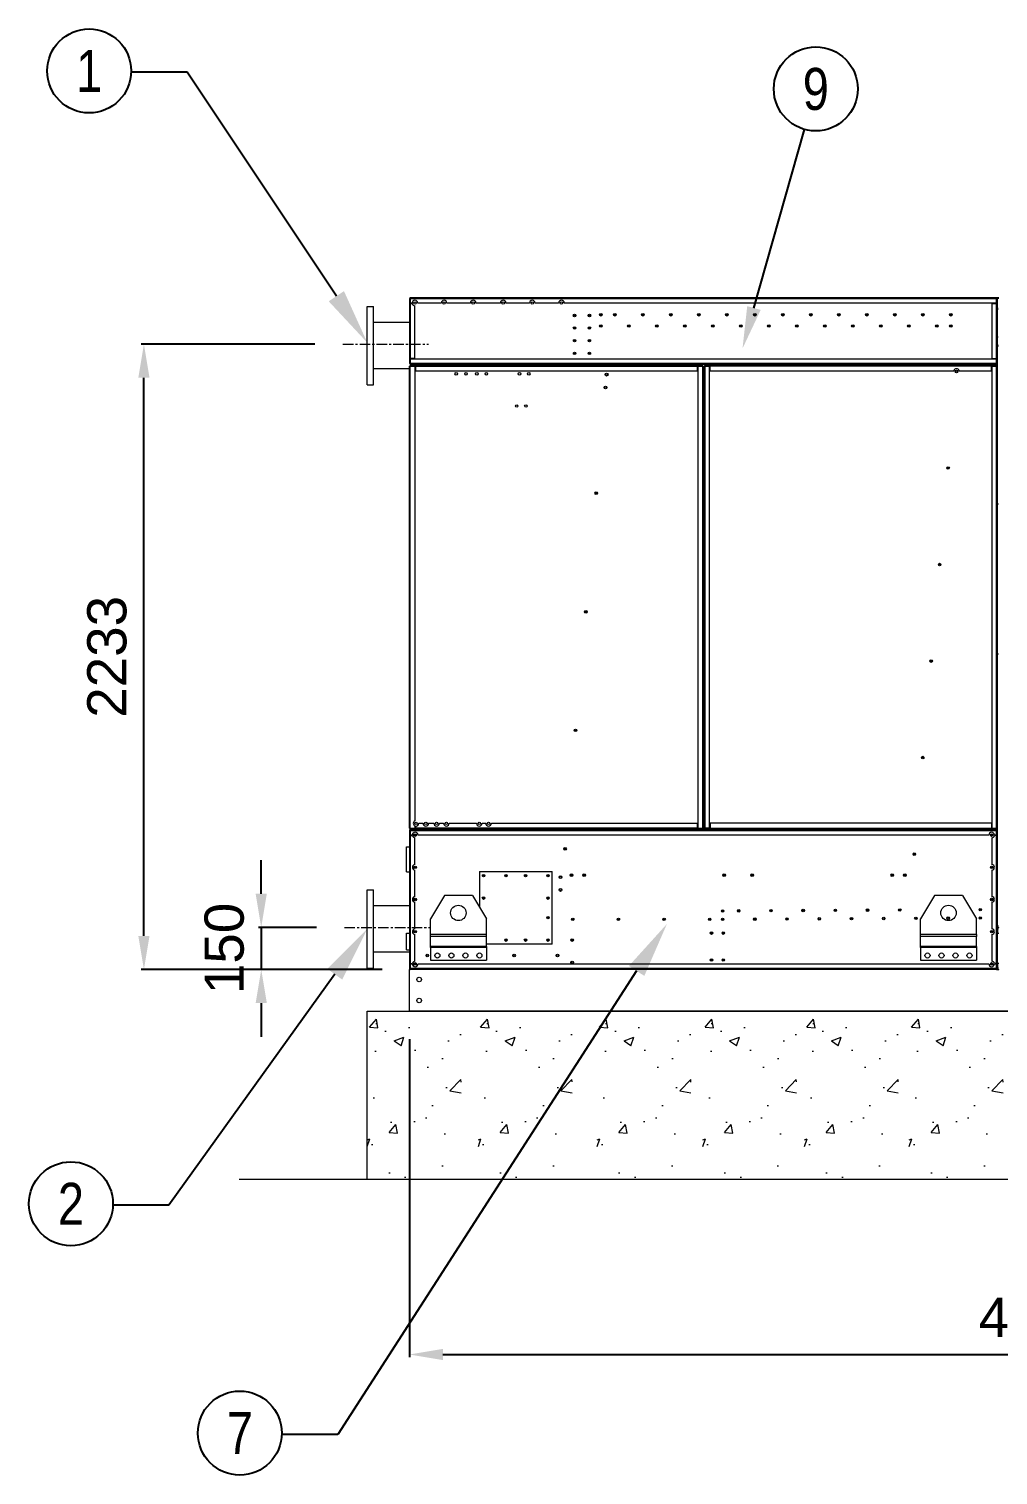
# Model space of a CAD drawing. Header units: millimetres. Extents: x 68455 to 97862, y 44247 to 65042.
# Drawn here: x 77690 to 81150, y 50024 to 55188 of the extents above; entities that cross this region are included whole.
import ezdxf
from ezdxf import colors
from ezdxf.entities.mleader import LeaderData, LeaderLine
from ezdxf.enums import TextEntityAlignment as Align
from ezdxf.math import Vec2, Vec3

# ---------------------------------------------------------------- set-up
doc = ezdxf.new("R2010")
doc.units = ezdxf.units.MM
doc.linetypes.add('CENTER', pattern=[2, 1.25, -0.25, 0.25, -0.25])
for name, color, linetype in [('center', 1, 'CENTER'), ('냉각탑_dim', 1, 'Continuous'), ('냉각탑_text', 3, 'Continuous'), ('냉각탑_기초', 23, 'Continuous')]:
    doc.layers.add(name, color=color, linetype=linetype)
doc.styles.get("Standard").update_dxf_attribs({"font": 'arial.ttf'})
doc.dimstyles.new('1.40', dxfattribs={"dimscale": 20, "dimtxt": 1.5, "dimasz": 1, "dimexe": 0.5, "dimexo": 0.5, "dimgap": 0.5, "dimtad": 1, "dimdec": 0, "dimzin": 0, "dimdsep": 46, "dimtxsty": 'Standard', "dimcen": 0, "dimclrd": 2, "dimclre": 2, "dimclrt": 3, "dimadec": 0, "dimazin": 0, "dimtfac": 1, "dimtdec": 0, "dimtmove": 0, "dimatfit": 0, "dimfxl": 1, "dimtolj": 1, "dimtzin": 0, "dimlwd": -1, "dimlwe": -1, "dimarcsym": 0})

# ---------------------------------------------------------------- blocks, each defined once
blk = doc.blocks.new('*D24')
at = {"color": 2, "transparency": 16777216}
for p, q in [((78519.5, 52099.7), (78519.5, 52219.7)), ((78716.7, 51979.7), (78509.5, 51979.7)), ((78519.5, 51979.7), (78519.5, 51829.4)), ((78951.8, 51829.4), (78509.5, 51829.4)), ((78519.5, 51709.4), (78519.5, 51589.4))]:
    blk.add_line(p, q, dxfattribs=at)
for points in [[(78499.5, 52099.7), (78539.5, 52099.7), (78519.5, 51979.7)], [(78499.5, 51709.4), (78539.5, 51709.4), (78519.5, 51829.4)]]:
    blk.add_solid(points, dxfattribs=at)
at = {"layer": 'Defpoints', "color": 0, "transparency": 16777216}
for p in [(78816.7, 51979.7), (78519.5, 51829.4), (79051.8, 51829.4)]:
    blk.add_point(p, dxfattribs=at)
at = {"color": 3, "lineweight": 5, "transparency": 16777216, "insert": (78388, 51904.6), "char_height": 140, "attachment_point": 5, "rotation": 90}
blk.add_mtext('\\A1;150', dxfattribs=at)
blk = doc.blocks.new('*D25')
at = {"color": 2, "transparency": 16777216}
for p, q in [((78711.1, 54062.4), (78090.7, 54062.4)), ((78100.7, 51949.4), (78100.7, 53942.4)), ((78948.3, 51829.4), (78090.7, 51829.4))]:
    blk.add_line(p, q, dxfattribs=at)
for points in [[(78080.7, 53942.4), (78120.7, 53942.4), (78100.7, 54062.4)], [(78080.7, 51949.4), (78120.7, 51949.4), (78100.7, 51829.4)]]:
    blk.add_solid(points, dxfattribs=at)
at = {"layer": 'Defpoints', "color": 0, "transparency": 16777216}
for p in [(78100.7, 54062.4), (78811.1, 54062.4), (79048.3, 51829.4)]:
    blk.add_point(p, dxfattribs=at)
at = {"color": 3, "lineweight": 5, "transparency": 16777216, "insert": (77969.2, 52945.9), "char_height": 140, "attachment_point": 5, "rotation": 90}
blk.add_mtext('\\A1;2233', dxfattribs=at)
blk = doc.blocks.new('*D26')
at = {"color": 2, "transparency": 16777216}
for p, q in [((79048.3, 51581.1), (79048.3, 50444.6)), ((83548.3, 51581.1), (83548.3, 50444.6)), ((79168.3, 50454.6), (83428.3, 50454.6))]:
    blk.add_line(p, q, dxfattribs=at)
for points in [[(79168.3, 50474.6), (79168.3, 50434.6), (79048.3, 50454.6)], [(83428.3, 50474.6), (83428.3, 50434.6), (83548.3, 50454.6)]]:
    blk.add_solid(points, dxfattribs=at)
at = {"layer": 'Defpoints', "color": 0, "transparency": 16777216}
for p in [(79048.3, 51681.1), (83548.3, 51681.1), (83548.3, 50454.6)]:
    blk.add_point(p, dxfattribs=at)
at = {"color": 3, "lineweight": 5, "transparency": 16777216, "insert": (81298.3, 50586.1), "char_height": 140, "attachment_point": 5}
blk.add_mtext('\\A1;4500', dxfattribs=at)
blk = doc.blocks.new('SJMO 125_ S')
at = {"color": 7, "lineweight": 20, "ltscale": 0.001111}
for p, q in [((79050.3, 54225.9), (79048.3, 54225.9)), ((81148.3, 54225.9), (81146.3, 54225.9)), ((79051.8, 54209.4), (79051.8, 54207.4)), ((81148.3, 54190.5), (81150.3, 54190.5)), ((81148.3, 54187.4), (81150.3, 54187.4)), ((79048.3, 53992.9), (79050.3, 53992.9)), ((79051.8, 54011.4), (79051.8, 54009.4)), ((79604.8, 53989.4), (79604.8, 53987.4)), ((79609.3, 53987.4), (79609.3, 53989.4)), ((79611.3, 53987.4), (79611.3, 53989.4)), ((79613.3, 53989.4), (79613.3, 53987.4)), ((79616.8, 53989.4), (79616.8, 53987.4)), ((79712.8, 53989.4), (79712.8, 53987.4)), ((79716.3, 53989.4), (79716.3, 53987.4)), ((81146.3, 53992.9), (81148.3, 53992.9)), ((79050.3, 52325.9), (79048.3, 52325.9)), ((81148.3, 52325.9), (81146.3, 52325.9)), ((79051.8, 52309.4), (79051.8, 52307.4)), ((79051.8, 51851.4), (79051.8, 51849.4)), ((79048.3, 51832.9), (79050.3, 51832.9)), ((81146.3, 51832.9), (81148.3, 51832.9))]:
    blk.add_line(p, q, dxfattribs=at)
at = {"color": 7, "lineweight": 20, "ltscale": 0.010278}
for p, q in [((79048.3, 54225.9), (79048.3, 54207.4)), ((79050.3, 54207.4), (79050.3, 54225.9)), ((81144.8, 54207.4), (81144.8, 54225.9)), ((81146.3, 54225.9), (81146.3, 54207.4)), ((81148.3, 54207.4), (81148.3, 54225.9)), ((79048.3, 54011.4), (79048.3, 53992.9)), ((79050.3, 53992.9), (79050.3, 54011.4)), ((79069.9, 53987.4), (79051.4, 53987.4)), ((79051.4, 53985.8), (79069.9, 53985.8)), ((79051.4, 53984.3), (79069.9, 53984.3)), ((80095.2, 53987.4), (80076.7, 53987.4)), ((80076.7, 53985.8), (80095.2, 53985.8)), ((80076.7, 53984.3), (80095.2, 53984.3)), ((80121.9, 53987.4), (80103.4, 53987.4)), ((80103.4, 53985.8), (80121.9, 53985.8)), ((80103.4, 53984.3), (80121.9, 53984.3)), ((81145.2, 53987.4), (81126.7, 53987.4)), ((81126.7, 53985.8), (81145.2, 53985.8)), ((81126.7, 53984.3), (81145.2, 53984.3)), ((81144.8, 53992.9), (81144.8, 54011.4)), ((81146.3, 54011.4), (81146.3, 53992.9)), ((81148.3, 53992.9), (81148.3, 54011.4)), ((79048.3, 52325.9), (79048.3, 52307.4)), ((79050.3, 52307.4), (79050.3, 52325.9)), ((79069.9, 52333), (79051.4, 52333)), ((79051.4, 52331.4), (79069.9, 52331.4)), ((80095.2, 52333), (80076.7, 52333)), ((80076.7, 52331.4), (80095.2, 52331.4)), ((80121.9, 52333), (80103.4, 52333)), ((80103.4, 52331.4), (80121.9, 52331.4)), ((81145.2, 52333), (81126.7, 52333)), ((81126.7, 52331.4), (81145.2, 52331.4)), ((81144.8, 52307.4), (81144.8, 52325.9)), ((81146.3, 52325.9), (81146.3, 52307.4)), ((81148.3, 52307.4), (81148.3, 52325.9)), ((79048.3, 51851.4), (79048.3, 51832.9)), ((79050.3, 51832.9), (79050.3, 51851.4)), ((81144.8, 51832.9), (81144.8, 51851.4)), ((81146.3, 51851.4), (81146.3, 51832.9)), ((81148.3, 51832.9), (81148.3, 51851.4))]:
    blk.add_line(p, q, dxfattribs=at)
at = {"color": 7, "lineweight": 20, "ltscale": 0.000833333}
for p, q in [((79051.8, 54225.9), (79050.3, 54225.9)), ((81144.8, 54225.9), (81146.3, 54225.9)), ((79051.8, 53992.9), (79050.3, 53992.9)), ((79051.4, 53984.3), (79051.4, 53985.8)), ((80095.2, 53984.3), (80095.2, 53985.8)), ((80103.4, 53984.3), (80103.4, 53985.8)), ((81144.8, 53992.9), (81146.3, 53992.9)), ((81145.2, 53984.3), (81145.2, 53985.8)), ((79051.8, 52325.9), (79050.3, 52325.9)), ((79051.4, 52334.5), (79051.4, 52333)), ((80095.2, 52334.5), (80095.2, 52333)), ((80103.4, 52334.5), (80103.4, 52333)), ((81144.8, 52325.9), (81146.3, 52325.9)), ((81145.2, 52334.5), (81145.2, 52333)), ((79051.8, 51832.9), (79050.3, 51832.9)), ((81144.8, 51832.9), (81146.3, 51832.9))]:
    blk.add_line(p, q, dxfattribs=at)
at = {"color": 7, "lineweight": 20}
for p, q in [((79051.8, 54229.4), (81144.8, 54229.4)), ((79051.8, 54225.9), (81144.8, 54225.9)), ((81148.3, 51984.5), (81148.3, 54226.3)), ((81144.8, 54209.4), (79601.3, 54209.4)), ((79048.3, 52334.5), (79048.3, 53984.3)), ((79051.4, 52334.5), (79051.4, 53984.3)), ((81144.8, 54009.4), (79051.8, 54009.4)), ((81144.8, 53992.9), (79051.8, 53992.9)), ((81144.8, 53989.4), (79051.8, 53989.4)), ((79068.3, 53984.3), (79068.3, 52360.6)), ((79069.9, 53987.4), (80076.7, 53987.4)), ((79069.9, 53984.3), (80076.7, 53984.3)), ((79069.9, 53967.4), (80076.7, 53967.4)), ((80078.3, 53984.3), (80078.3, 52334.5)), ((80095.2, 53984.3), (80095.2, 52334.5)), ((80098.3, 53984.3), (80098.3, 52334.5)), ((80100.3, 53984.3), (80100.3, 52334.5)), ((80103.4, 53984.3), (80103.4, 52334.5)), ((80120.3, 52334.5), (80120.3, 53984.3)), ((81126.7, 53987.4), (80121.9, 53987.4)), ((81126.7, 53984.3), (80121.9, 53984.3)), ((81128.3, 53984.3), (81128.3, 52334.5)), ((81145.2, 52334.5), (81145.2, 53984.3)), ((79051.8, 52329.4), (81144.8, 52329.4)), ((79051.8, 52325.9), (81144.8, 52325.9)), ((80076.7, 52334.5), (79069.9, 52334.5)), ((80076.7, 52331.4), (79069.9, 52331.4)), ((81126.7, 52351.4), (80121.9, 52351.4)), ((80121.9, 52334.5), (81126.7, 52334.5)), ((80121.9, 52331.4), (81126.7, 52331.4)), ((81117.3, 52309.4), (79079.3, 52309.4)), ((79079.3, 51849.4), (81117.3, 51849.4)), ((81144.8, 51832.9), (79051.8, 51832.9)), ((81144.8, 51829.4), (79051.8, 51829.4))]:
    blk.add_line(p, q, dxfattribs=at)
at = {"color": 7, "lineweight": 20, "ltscale": 0.001944}
for p, q in [((79051.8, 54225.9), (79051.8, 54229.4)), ((81144.8, 54225.9), (81144.8, 54229.4)), ((79048.3, 54207.4), (79051.8, 54207.4)), ((81148.3, 54207.4), (81144.8, 54207.4)), ((79048.3, 54011.4), (79051.8, 54011.4)), ((79051.8, 53992.9), (79051.8, 53989.4)), ((81148.3, 54011.4), (81144.8, 54011.4)), ((81144.8, 53992.9), (81144.8, 53989.4)), ((79051.8, 52325.9), (79051.8, 52329.4)), ((81144.8, 52325.9), (81144.8, 52329.4)), ((79048.3, 52307.4), (79051.8, 52307.4)), ((81148.3, 52307.4), (81144.8, 52307.4)), ((79048.3, 51851.4), (79051.8, 51851.4)), ((81148.3, 51851.4), (81144.8, 51851.4)), ((79051.8, 51832.9), (79051.8, 51829.4)), ((81144.8, 51832.9), (81144.8, 51829.4))]:
    blk.add_line(p, q, dxfattribs=at)
at = {"color": 7, "lineweight": 20, "ltscale": 0.009167}
for p, q in [((79051.8, 54225.9), (79051.8, 54209.4)), ((81144.8, 54209.4), (81144.8, 54225.9)), ((81128.3, 54207.4), (81144.8, 54207.4)), ((79068.3, 54011.4), (79051.8, 54011.4)), ((79051.8, 54009.4), (79051.8, 53992.9)), ((81128.3, 54011.4), (81144.8, 54011.4)), ((81144.8, 53992.9), (81144.8, 54009.4)), ((79051.8, 52325.9), (79051.8, 52309.4)), ((81144.8, 52309.4), (81144.8, 52325.9)), ((79051.8, 51849.4), (79051.8, 51832.9)), ((81144.8, 51832.9), (81144.8, 51849.4))]:
    blk.add_line(p, q, dxfattribs=at)
at = {"color": 7, "lineweight": 20, "ltscale": 0.004778}
for p, q in [((81144.8, 54229.4), (81153.4, 54229.4)), ((81144.8, 54226.3), (81153.4, 54226.3))]:
    blk.add_line(p, q, dxfattribs=at)
at = {"color": 7, "lineweight": 20, "ltscale": 0.149635}
for p, q in [((78898.3, 53927.7), (78898.3, 54197.1)), ((78920.3, 53927.7), (78920.3, 54197.1)), ((78898.3, 51845.1), (78898.3, 52114.4)), ((78920.3, 51845.1), (78920.3, 52114.4))]:
    blk.add_line(p, q, dxfattribs=at)
at = {"color": 7, "lineweight": 20, "ltscale": 0.012222}
for p, q in [((78898.3, 54197.1), (78920.3, 54197.1)), ((78898.3, 53917.1), (78920.3, 53917.1)), ((78898.3, 52114.4), (78920.3, 52114.4)), ((78898.3, 51834.4), (78920.3, 51834.4))]:
    blk.add_line(p, q, dxfattribs=at)
at = {"color": 7, "lineweight": 20, "ltscale": 0.108889}
for p, q in [((79048.3, 54207.4), (79048.3, 54011.4)), ((79051.8, 54207.4), (79051.8, 54011.4)), ((81128.3, 54207.4), (81128.3, 54011.4)), ((81144.8, 54011.4), (81144.8, 54207.4)), ((81148.3, 54011.4), (81148.3, 54207.4))]:
    blk.add_line(p, q, dxfattribs=at)
at = {"color": 7, "lineweight": 20, "ltscale": 0.003611}
blk.add_line((79058.3, 54209.4), (79051.8, 54209.4), dxfattribs=at)
at = {"color": 7, "lineweight": 20, "ltscale": 0.003723}
blk.add_line((79051.8, 54207.4), (79058.5, 54207.4), dxfattribs=at)
at = {"color": 7, "lineweight": 20, "ltscale": 0.104444}
blk.add_line((79068.3, 54011.4), (79068.3, 54199.4), dxfattribs=at)
at = {"color": 7, "lineweight": 20, "ltscale": 0.046667}
for p, q in [((79162.3, 54209.4), (79078.3, 54209.4)), ((79266.3, 54209.4), (79182.3, 54209.4)), ((79477.3, 54209.4), (79393.3, 54209.4)), ((79581.3, 54209.4), (79497.3, 54209.4))]:
    blk.add_line(p, q, dxfattribs=at)
at = {"color": 7, "lineweight": 20, "ltscale": 0.048333}
blk.add_line((79373.3, 54209.4), (79286.3, 54209.4), dxfattribs=at)
at = {"color": 7, "lineweight": 20, "ltscale": 0.076666}
for p, q in [((79048.3, 54139.7), (78920.3, 54139.7)), ((79048.3, 53974.5), (78920.3, 53974.5)), ((79048.3, 52057), (78920.3, 52057)), ((79048.3, 51891.8), (78920.3, 51891.8))]:
    blk.add_line(p, q, dxfattribs=at)
at = {"color": 7, "lineweight": 20, "ltscale": 0.002887}
blk.add_line((79640.9, 54163.4), (79635.7, 54163.4), dxfattribs=at)
at = {"color": 7, "lineweight": 20, "ltscale": 0.001247}
for p, q in [((81148.3, 54088.1), (81150.3, 54089.1)), ((81150.3, 54058.9), (81148.3, 54057.9)), ((81150.3, 54055.5), (81148.3, 54054.4))]:
    blk.add_line(p, q, dxfattribs=at)
at = {"color": 7, "lineweight": 20, "ltscale": 0.001722}
for p, q in [((79051.4, 53984.3), (79048.3, 53984.3)), ((79069.9, 53984.3), (79069.9, 53987.4)), ((80076.7, 53984.3), (80076.7, 53987.4)), ((80095.2, 53984.3), (80098.3, 53984.3)), ((80100.3, 53984.3), (80103.4, 53984.3)), ((80121.9, 53987.4), (80121.9, 53984.3)), ((81126.7, 53987.4), (81126.7, 53984.3)), ((81148.3, 53984.3), (81145.2, 53984.3)), ((79051.4, 52334.5), (79048.3, 52334.5)), ((79069.9, 52334.5), (79069.9, 52331.4)), ((80076.7, 52334.5), (80076.7, 52331.4)), ((80095.2, 52334.5), (80098.3, 52334.5)), ((80100.3, 52334.5), (80103.4, 52334.5)), ((80121.9, 52331.4), (80121.9, 52334.5)), ((81126.7, 52331.4), (81126.7, 52334.5)), ((81148.3, 52334.5), (81145.2, 52334.5)), ((81151.4, 51984.5), (81148.3, 51984.5))]:
    blk.add_line(p, q, dxfattribs=at)
at = {"color": 7, "lineweight": 20, "ltscale": 0.000888889}
for p, q in [((79051.4, 53987.4), (79051.4, 53985.8)), ((80095.2, 53985.8), (80095.2, 53987.4)), ((80103.4, 53987.4), (80103.4, 53985.8)), ((81145.2, 53985.8), (81145.2, 53987.4)), ((79051.4, 52333), (79051.4, 52331.4)), ((79069.9, 52334.5), (79068.3, 52334.5)), ((80078.3, 52334.5), (80076.7, 52334.5)), ((80095.2, 52331.4), (80095.2, 52333)), ((80103.4, 52333), (80103.4, 52331.4)), ((80121.9, 52334.5), (80120.3, 52334.5)), ((81128.3, 52334.5), (81126.7, 52334.5)), ((81145.2, 52331.4), (81145.2, 52333))]:
    blk.add_line(p, q, dxfattribs=at)
at = {"color": 7, "lineweight": 20, "ltscale": 0.009389}
for p, q in [((79068.3, 53984.3), (79051.4, 53984.3)), ((79069.9, 53984.3), (79069.9, 53967.4)), ((80076.7, 53967.4), (80076.7, 53984.3)), ((80095.2, 53984.3), (80078.3, 53984.3)), ((80120.3, 53984.3), (80103.4, 53984.3)), ((80121.9, 53967.4), (80121.9, 53984.3)), ((81126.7, 53967.4), (81126.7, 53984.3)), ((81128.3, 53984.3), (81145.2, 53984.3)), ((79051.4, 52334.5), (79068.3, 52334.5)), ((80076.7, 52334.5), (80076.7, 52351.4)), ((80078.3, 52334.5), (80095.2, 52334.5)), ((80120.3, 52334.5), (80103.4, 52334.5)), ((80121.9, 52351.4), (80121.9, 52334.5)), ((81126.7, 52351.4), (81126.7, 52334.5)), ((81128.3, 52334.5), (81145.2, 52334.5))]:
    blk.add_line(p, q, dxfattribs=at)
at = {"color": 7, "lineweight": 20, "ltscale": 0.001115}
for p, q in [((79769.3, 53987.4), (79769.5, 53989.4)), ((80379.5, 53989.4), (80379.3, 53987.4)), ((80379.3, 53987.4), (80379.5, 53989.4)), ((80989.5, 53989.4), (80989.3, 53987.4)), ((80992.4, 53987.4), (80992.6, 53989.4)), ((81019, 53987.4), (81019.2, 53989.4)), ((79595.4, 52329.4), (79595.6, 52331.4)), ((79622, 52329.4), (79622.2, 52331.4)), ((79624.3, 52329.4), (79624.4, 52331.4)), ((80234.4, 52331.4), (80234.3, 52329.4)), ((80234.3, 52329.4), (80234.4, 52331.4)), ((80844.4, 52331.4), (80844.3, 52329.4)), ((80847.4, 52329.4), (80847.5, 52331.4)), ((80874, 52329.4), (80874.1, 52331.4))]:
    blk.add_line(p, q, dxfattribs=at)
at = {"color": 7, "lineweight": 20, "ltscale": 0.483602}
blk.add_line((80121.9, 53967.4), (80992.3, 53967.4), dxfattribs=at)
at = {"color": 7, "lineweight": 20, "ltscale": 0.063895}
blk.add_line((81011.6, 53967.4), (81126.7, 53967.4), dxfattribs=at)
at = {"color": 7, "lineweight": 20, "ltscale": 0.00592}
for p, q in [((78898.3, 53917.1), (78898.3, 53927.7)), ((78920.3, 53917.1), (78920.3, 53927.7)), ((78898.3, 51834.4), (78898.3, 51845.1)), ((78920.3, 51834.4), (78920.3, 51845.1))]:
    blk.add_line(p, q, dxfattribs=at)
at = {"color": 7, "lineweight": 20, "ltscale": 0.001192}
for p, q in [((81150.3, 53491.8), (81148.3, 53491.1)), ((81150.3, 53490.8), (81148.3, 53490))]:
    blk.add_line(p, q, dxfattribs=at)
at = {"color": 7, "lineweight": 20, "ltscale": 0.001281}
for p, q in [((81150.3, 52956.7), (81148.3, 52955.6)), ((81150.3, 52955.6), (81148.3, 52954.4))]:
    blk.add_line(p, q, dxfattribs=at)
at = {"color": 7, "lineweight": 20, "ltscale": 0.004279}
for p, q in [((79068.3, 52342.2), (79068.3, 52334.5)), ((79051.8, 52307.4), (79059.5, 52307.4)), ((81144.8, 52307.4), (81137.1, 52307.4)), ((79051.8, 51851.4), (79059.5, 51851.4)), ((81144.8, 51851.4), (81137.1, 51851.4))]:
    blk.add_line(p, q, dxfattribs=at)
at = {"color": 7, "lineweight": 20, "ltscale": 0.003985}
blk.add_line((79069.9, 52341.7), (79069.9, 52334.5), dxfattribs=at)
at = {"color": 7, "lineweight": 20, "ltscale": 0.008333}
for p, q in [((79082.2, 52351.4), (79097.2, 52351.4)), ((79155.6, 52351.4), (79170.6, 52351.4))]:
    blk.add_line(p, q, dxfattribs=at)
at = {"color": 7, "lineweight": 20, "ltscale": 0.010222}
blk.add_line((79117.2, 52351.4), (79135.6, 52351.4), dxfattribs=at)
at = {"color": 7, "lineweight": 20, "ltscale": 0.054101}
blk.add_line((79190.6, 52351.4), (79288, 52351.4), dxfattribs=at)
at = {"color": 7, "lineweight": 20, "ltscale": 0.007333}
blk.add_line((79308, 52351.4), (79321.2, 52351.4), dxfattribs=at)
at = {"color": 7, "lineweight": 20, "ltscale": 0.408607}
blk.add_line((79341.2, 52351.4), (80076.7, 52351.4), dxfattribs=at)
at = {"color": 7, "lineweight": 20, "ltscale": 0.02475}
for p, q in [((79038.3, 52222.4), (79038.3, 52267)), ((79038.3, 52177.9), (79038.3, 52222.4))]:
    blk.add_line(p, q, dxfattribs=at)
at = {"color": 7, "lineweight": 20, "ltscale": 0.005555}
for p, q in [((79038.3, 52267), (79048.3, 52267)), ((79038.3, 52177.9), (79048.3, 52177.9)), ((79038.3, 51959.7), (79048.3, 51959.7)), ((79038.3, 51899.2), (79048.3, 51899.2))]:
    blk.add_line(p, q, dxfattribs=at)
at = {"color": 7, "lineweight": 20, "ltscale": 0.253333}
for p, q in [((79048.3, 52307.4), (79048.3, 51851.4)), ((79051.8, 52307.4), (79051.8, 51851.4)), ((81144.8, 51851.4), (81144.8, 52307.4)), ((81148.3, 51851.4), (81148.3, 52307.4))]:
    blk.add_line(p, q, dxfattribs=at)
at = {"color": 7, "lineweight": 20, "ltscale": 0.004167}
for p, q in [((79059.3, 52309.4), (79051.8, 52309.4)), ((81144.8, 52309.4), (81137.3, 52309.4)), ((79051.8, 51849.4), (79059.3, 51849.4)), ((81137.3, 51849.4), (81144.8, 51849.4))]:
    blk.add_line(p, q, dxfattribs=at)
at = {"color": 7, "lineweight": 20, "ltscale": 0.052833}
for p, q in [((79068.3, 52204.4), (79068.3, 52299.5)), ((81128.3, 52299.5), (81128.3, 52204.4)), ((79068.3, 52089.4), (79068.3, 52184.5)), ((81128.3, 52184.5), (81128.3, 52089.4)), ((79068.3, 51974.4), (79068.3, 52069.5)), ((81128.3, 52069.5), (81128.3, 51974.4)), ((79068.3, 51859.4), (79068.3, 51954.5)), ((81128.3, 51954.5), (81128.3, 51859.4))]:
    blk.add_line(p, q, dxfattribs=at)
at = {"color": 7, "lineweight": 20, "ltscale": 0.144444}
for p, q in [((79298.3, 52179.4), (79558.3, 52179.4)), ((79298.3, 52179.4), (79298.3, 52051.9)), ((79558.3, 51919.4), (79558.3, 52179.4)), ((79558.3, 51919.4), (79323.3, 51919.4))]:
    blk.add_line(p, q, dxfattribs=at)
at = {"color": 7, "lineweight": 20, "ltscale": 1.31036e-06}
blk.add_line((79583.3, 52159.4), (79583.3, 52159.4), dxfattribs=at)
at = {"color": 7, "lineweight": 20, "ltscale": 1.31073e-06}
blk.add_line((79583.3, 52113.4), (79583.3, 52113.4), dxfattribs=at)
at = {"color": 7, "lineweight": 20, "ltscale": 0.003143}
for p, q in [((79068.3, 52082.2), (79068.3, 52076.6)), ((79068.3, 51967.2), (79068.3, 51961.6))]:
    blk.add_line(p, q, dxfattribs=at)
at = {"color": 7, "lineweight": 20, "ltscale": 0.053832}
for p, q in [((79173.3, 52093.4), (79123.3, 52010.4)), ((79273.3, 52093.4), (79323.3, 52010.4)), ((80923.3, 52093.4), (80873.3, 52010.4)), ((81023.3, 52093.4), (81073.3, 52010.4))]:
    blk.add_line(p, q, dxfattribs=at)
at = {"color": 7, "lineweight": 20, "ltscale": 0.055556}
for p, q in [((79273.3, 52093.4), (79173.3, 52093.4)), ((81023.3, 52093.4), (80923.3, 52093.4))]:
    blk.add_line(p, q, dxfattribs=at)
at = {"color": 7, "lineweight": 20, "ltscale": 0.026916}
blk.add_line((79273.3, 52093.4), (79298.3, 52051.9), dxfattribs=at)
at = {"color": 7, "lineweight": 20, "ltscale": 0.031187}
for p, q in [((79123.3, 51954.3), (79123.3, 52010.4)), ((80873.3, 51954.3), (80873.3, 52010.4)), ((81073.3, 51954.3), (81073.3, 52010.4))]:
    blk.add_line(p, q, dxfattribs=at)
at = {"color": 7, "lineweight": 20, "ltscale": 0.004095}
blk.add_line((79323.3, 51908.5), (79323.3, 52010.4), dxfattribs=at)
at = {"color": 7, "lineweight": 20, "ltscale": 0.016806}
for p, q in [((79038.3, 51929.4), (79038.3, 51959.7)), ((79038.3, 51899.2), (79038.3, 51929.4))]:
    blk.add_line(p, q, dxfattribs=at)
at = {"color": 7, "lineweight": 20, "ltscale": 0.003919}
for p, q in [((79123.3, 51947.2), (79123.3, 51954.3)), ((80873.3, 51947.2), (80873.3, 51954.3)), ((81073.3, 51954.3), (81073.3, 51947.2))]:
    blk.add_line(p, q, dxfattribs=at)
at = {"color": 7, "lineweight": 20, "ltscale": 0.097222}
for p, q in [((79323.3, 51954.3), (79123.3, 51954.3)), ((79323.3, 51947.2), (79123.3, 51947.2))]:
    blk.add_line(p, q, dxfattribs=at)
at = {"color": 7, "lineweight": 20, "ltscale": 0.111111}
for p, q in [((81073.3, 51954.3), (80873.3, 51954.3)), ((79323.3, 51912), (79123.3, 51912)), ((79323.3, 51908.5), (79123.3, 51908.5)), ((81073.3, 51947.2), (80873.3, 51947.2)), ((81073.3, 51912), (80873.3, 51912)), ((81073.3, 51908.5), (80873.3, 51908.5)), ((79123.3, 51862.4), (79323.3, 51862.4)), ((80873.3, 51862.4), (81073.3, 51862.4))]:
    blk.add_line(p, q, dxfattribs=at)
at = {"color": 7, "lineweight": 20, "ltscale": 0.001778}
for p, q in [((81151.5, 51974.7), (81148.3, 51974.7)), ((81151.5, 51834.1), (81148.3, 51834.1))]:
    blk.add_line(p, q, dxfattribs=at)
at = {"color": 7, "lineweight": 20, "ltscale": 0.009611}
for p, q in [((81148.3, 51974.7), (81148.3, 51957.4)), ((81148.3, 51851.4), (81148.3, 51834.1))]:
    blk.add_line(p, q, dxfattribs=at)
at = {"color": 7, "lineweight": 20, "ltscale": 0.002611}
for p, q in [((81153, 51957.4), (81148.3, 51957.4)), ((81153, 51851.4), (81148.3, 51851.4))]:
    blk.add_line(p, q, dxfattribs=at)
at = {"color": 7, "lineweight": 20, "ltscale": 0.058889}
blk.add_line((81148.3, 51851.4), (81148.3, 51957.4), dxfattribs=at)
at = {"color": 7, "lineweight": 20, "ltscale": 0.019545}
for p, q in [((79123.3, 51912), (79123.3, 51947.2)), ((80873.3, 51912), (80873.3, 51947.2)), ((81073.3, 51912), (81073.3, 51947.2))]:
    blk.add_line(p, q, dxfattribs=at)
at = {"color": 7, "lineweight": 20, "ltscale": 0.001959}
for p, q in [((79123.3, 51908.5), (79123.3, 51912)), ((79323.3, 51912), (79323.3, 51908.5)), ((80873.3, 51908.5), (80873.3, 51912)), ((81073.3, 51912), (81073.3, 51908.5))]:
    blk.add_line(p, q, dxfattribs=at)
at = {"color": 7, "lineweight": 20, "ltscale": 0.025612}
for p, q in [((79123.3, 51908.5), (79123.3, 51862.4)), ((79323.3, 51908.5), (79323.3, 51862.4)), ((80873.3, 51908.5), (80873.3, 51862.4)), ((81073.3, 51908.5), (81073.3, 51862.4))]:
    blk.add_line(p, q, dxfattribs=at)
at = {"color": 0, "lineweight": 20}
for p, q in [((79048.3, 51681.1), (79048.3, 51829.4)), ((79051.8, 51829.4), (79048.3, 51829.4)), ((81144.8, 51829.4), (81153, 51829.4)), ((83548.3, 51681.1), (79048.3, 51681.1))]:
    blk.add_line(p, q, dxfattribs=at)
at = {"color": 7, "lineweight": 20}
for centre, radius in [((79068.3, 54209.4), 4.5), ((79172.3, 54209.4), 4.5), ((79276.3, 54209.4), 4.5), ((79383.3, 54209.4), 4.5), ((79487.3, 54209.4), 4.5), ((79591.3, 54209.4), 4.5), ((79731.8, 54167.4), 4.5), ((79781.8, 54167.4), 4.5), ((79881.8, 54167.4), 4.5), ((79981.8, 54167.4), 4.5), ((80081.8, 54167.4), 4.5), ((80181.8, 54167.4), 4.5), ((80281.8, 54167.4), 4.5), ((80381.8, 54167.4), 4.5), ((80481.8, 54167.4), 4.5), ((80581.8, 54167.4), 4.5), ((80681.8, 54167.4), 4.5), ((80781.8, 54167.4), 4.5), ((80881.8, 54167.4), 4.5), ((80981.8, 54167.4), 4.5), ((79638.3, 54164.9), 4.5), ((79638.3, 54119.9), 4.5), ((79638.3, 54164.9), 3), ((79638.3, 54119.9), 3), ((79691.3, 54164.9), 4.5), ((79691.3, 54119.9), 4.5), ((79691.3, 54164.9), 3), ((79691.3, 54119.9), 3), ((79731.8, 54127.4), 4.5), ((79731.8, 54167.4), 3), ((79731.8, 54127.4), 3), ((79781.8, 54167.4), 3), ((79831.8, 54127.4), 4.5), ((79831.8, 54127.4), 3), ((79881.8, 54167.4), 3), ((79931.8, 54127.4), 4.5), ((79931.8, 54127.4), 3), ((79981.8, 54167.4), 3), ((80031.8, 54127.4), 4.5), ((80031.8, 54127.4), 3), ((80081.8, 54167.4), 3), ((80131.8, 54127.4), 4.5), ((80131.8, 54127.4), 3), ((80181.8, 54167.4), 3), ((80231.8, 54127.4), 4.5), ((80231.8, 54127.4), 3), ((80281.8, 54167.4), 3), ((80331.8, 54127.4), 4.5), ((80331.8, 54127.4), 3), ((80381.8, 54167.4), 3), ((80431.8, 54127.4), 4.5), ((80431.8, 54127.4), 3), ((80481.8, 54167.4), 3), ((80531.8, 54127.4), 4.5), ((80531.8, 54127.4), 3), ((80581.8, 54167.4), 3), ((80631.8, 54127.4), 4.5), ((80631.8, 54127.4), 3), ((80681.8, 54167.4), 3), ((80731.8, 54127.4), 4.5), ((80731.8, 54127.4), 3), ((80781.8, 54167.4), 3), ((80831.8, 54127.4), 4.5), ((80831.8, 54127.4), 3), ((80881.8, 54167.4), 3), ((80931.8, 54127.4), 4.5), ((80931.8, 54127.4), 3), ((80981.8, 54127.4), 4.5), ((80981.8, 54167.4), 3), ((80981.8, 54127.4), 3), ((79638.3, 54074.9), 4.5), ((79638.3, 54074.9), 3), ((79691.3, 54074.9), 4.5), ((79691.3, 54074.9), 3), ((79638.3, 54029.9), 4.5), ((79638.3, 54029.9), 3), ((79691.3, 54029.9), 4.5), ((79691.3, 54029.9), 3), ((81002, 53964.8), 4.5), ((81002, 53964.8), 3), ((79215.8, 53956.4), 4.5), ((79250.8, 53956.4), 4.5), ((79289.2, 53956.4), 4.5), ((79323.2, 53956.4), 4.5), ((79441.7, 53956.4), 4.5), ((79474.7, 53956.4), 4.5), ((79752.6, 53953.6), 5), ((79752.6, 53953.6), 3.5), ((79748.6, 53907.8), 5), ((79748.6, 53907.8), 3.5), ((79431.5, 53841.4), 4.5), ((79464.5, 53841.4), 4.5), ((80971.8, 53620.1), 4.5), ((80971.8, 53620.1), 3), ((79715.6, 53530.2), 4.5), ((79715.6, 53530.2), 3), ((80941.7, 53275.4), 4.5), ((80941.7, 53275.4), 3), ((79678.5, 53106.8), 4.5), ((79678.5, 53106.8), 3), ((80911.5, 52930.7), 4.5), ((80911.5, 52930.7), 3), ((79641.5, 52683.5), 4.5), ((79641.5, 52683.5), 3), ((80881.4, 52586.1), 4.5), ((80881.4, 52586.1), 3), ((79069.3, 52309.4), 4.5), ((79072.2, 52351.4), 4.5), ((79107.2, 52351.4), 4.5), ((79145.6, 52351.4), 4.5), ((79180.6, 52351.4), 4.5), ((79298, 52351.4), 4.5), ((79331.2, 52351.4), 4.5), ((81127.3, 52309.4), 4.5), ((79069.3, 52309.4), 3), ((79604.4, 52260.1), 4.5), ((79604.4, 52260.1), 3), ((81127.3, 52309.4), 3), ((80851.2, 52241.4), 4.5), ((80851.2, 52241.4), 3), ((79069.3, 52194.4), 4.5), ((79069.3, 52194.4), 3), ((79313.3, 52164.4), 4.5), ((79313.3, 52164.4), 3), ((79393.3, 52164.4), 4.5), ((79393.3, 52164.4), 3), ((79463.3, 52164.4), 4.5), ((79463.3, 52164.4), 3), ((79543.3, 52164.4), 4.5), ((79543.3, 52164.4), 3), ((79588.3, 52159.4), 5), ((79588.3, 52159.4), 3.5), ((79627.4, 52166.4), 4.5), ((79627.4, 52166.4), 3), ((79672.4, 52166.4), 4.5), ((79672.4, 52166.4), 3), ((80172.4, 52166.4), 4.5), ((80172.4, 52166.4), 3), ((80272.4, 52166.4), 4.5), ((80272.4, 52166.4), 3), ((80772.4, 52166.4), 4.5), ((80772.4, 52166.4), 3), ((80817.4, 52166.4), 4.5), ((80817.4, 52166.4), 3), ((81127.3, 52194.4), 4.5), ((81127.3, 52194.4), 3), ((79588.3, 52113.4), 5), ((79588.3, 52113.4), 3.5), ((79069.3, 52079.4), 4.5), ((79069.3, 52079.4), 3), ((79223.3, 52031.4), 27.5), ((79313.3, 52084.4), 4.5), ((79313.3, 52084.4), 3), ((79543.3, 52084.4), 4.5), ((79543.3, 52084.4), 3), ((80973.3, 52031.4), 27.5), ((81127.3, 52079.4), 4.5), ((81127.3, 52079.4), 3), ((79543.3, 52014.4), 4.5), ((79543.3, 52014.4), 3), ((79631.8, 52008.4), 4.5), ((79631.8, 52008.4), 3), ((79794.8, 52008.4), 4.5), ((79794.8, 52008.4), 3), ((79957.8, 52008.4), 4.5), ((79957.8, 52008.4), 3), ((80120.8, 52008.4), 4.5), ((80120.8, 52008.4), 3), ((80166.8, 52038.5), 4.5), ((80166.9, 52008.5), 4.5), ((80166.8, 52038.5), 3), ((80166.9, 52008.5), 3), ((80224.3, 52038.8), 4.5), ((80224.3, 52038.8), 3), ((80281.9, 52009.1), 4.5), ((80281.9, 52009.1), 3), ((80339.3, 52039.4), 4.5), ((80339.3, 52039.4), 3), ((80396.9, 52009.7), 4.5), ((80396.9, 52009.7), 3), ((80454.3, 52040), 4.5), ((80454.3, 52040), 3), ((80511.9, 52010.3), 4.5), ((80511.9, 52010.3), 3), ((80569.3, 52040.6), 4.5), ((80569.3, 52040.6), 3), ((80626.9, 52010.9), 4.5), ((80626.9, 52010.9), 3), ((80684.3, 52041.2), 4.5), ((80684.3, 52041.2), 3), ((80741.9, 52011.5), 4.5), ((80741.9, 52011.5), 3), ((80799.3, 52041.8), 4.5), ((80799.3, 52041.8), 3), ((80856.9, 52012.1), 4.5), ((80856.9, 52012.1), 3), ((80971.9, 52012.7), 4.5), ((80971.9, 52012.7), 3), ((81086.8, 52043.3), 4.5), ((81086.9, 52013.3), 4.5), ((81086.8, 52043.3), 3), ((81086.9, 52013.3), 3), ((79069.3, 51964.4), 4.5), ((79069.3, 51964.4), 3), ((80127.3, 51959.4), 4.5), ((80127.3, 51959.4), 3), ((80169.3, 51959.4), 4.5), ((80169.3, 51959.4), 3), ((81127.3, 51964.4), 4.5), ((81127.3, 51964.4), 3), ((79393.3, 51934.4), 4.5), ((79393.3, 51934.4), 3), ((79463.3, 51934.4), 4.5), ((79463.3, 51934.4), 3), ((79543.3, 51934.4), 4.5), ((79543.3, 51934.4), 3), ((79629.8, 51934.4), 4.5), ((79629.8, 51934.4), 3), ((79069.3, 51849.4), 4.5), ((79069.3, 51849.4), 3), ((79112.3, 51879.4), 4.5), ((79112.3, 51879.4), 3), ((79148.3, 51879.4), 9), ((79198.3, 51879.4), 9), ((79248.3, 51879.4), 9), ((79298.3, 51879.4), 9), ((79422.3, 51879.4), 4.5), ((79422.3, 51879.4), 3), ((79577.3, 51879.4), 4.5), ((79577.3, 51879.4), 3), ((79629.8, 51854.4), 4.5), ((79629.8, 51854.4), 3), ((80127.3, 51863.4), 4.5), ((80127.3, 51863.4), 3), ((80169.3, 51863.4), 4.5), ((80169.3, 51863.4), 3), ((80898.3, 51879.4), 9), ((80948.3, 51879.4), 9), ((80998.3, 51879.4), 9), ((81048.3, 51879.4), 9), ((81127.3, 51849.4), 4.5), ((81127.3, 51849.4), 3)]:
    blk.add_circle(centre, radius, dxfattribs=at)
at = {"lineweight": 20}
for centre in [(79083.3, 51793.6), (79083.3, 51718.6)]:
    blk.add_circle(centre, 8, dxfattribs=at)
at = {"color": 7, "lineweight": 20}
for centre, radius, start, end in [((79616.8, 54225.9), 3.5, 90, 90.2449), ((80991.8, 54225.9), 3.5, 89.7551, 90), ((79068.3, 54209.4), 10, 0, 180), ((79068.3, 54209.4), 10, 191.5372, 270), ((79172.3, 54209.4), 10, 0, 180), ((79276.3, 54209.4), 10, 0, 180), ((79383.3, 54209.4), 10, 0, 180), ((79487.3, 54209.4), 10, 0, 180), ((79591.3, 54209.4), 10, 0, 180), ((81002, 53964.8), 10, 15.1274, 164.8726), ((79051.8, 52325.9), 3.5, 90, 180), ((79052.2, 52334.9), 3.5, 186.5624, 256.3805), ((79051.8, 52325.9), 1.5, 90, 180), ((79052.2, 52334.9), 1.5, 195.4662, 236.673), ((79069.3, 52309.4), 10, 0, 180), ((79072.2, 52351.4), 10, 113.1047, 246.8953), ((79072.2, 52351.4), 10, 256.5609, 0), ((79086.8, 52325.9), 3.5, 89.755, 90), ((79107.2, 52351.4), 10, 180, 0), ((79145.6, 52351.4), 10, 180, 0), ((79180.6, 52351.4), 10, 180, 0), ((79298, 52351.4), 10, 180, 0), ((79331.2, 52351.4), 10, 180, 0), ((79451.1, 52339.4), 25, 198.6635, 203.5788), ((79451.1, 52339.4), 17, 208.0734, 216.0328), ((79451.1, 52339.4), 15, 212.232, 221.8115), ((79451.1, 52339.4), 12.5, 219.7932, 233.1319), ((79451.1, 52339.4), 12.5, 306.8681, 320.2068), ((79451.1, 52339.4), 15, 318.1885, 327.768), ((79451.1, 52339.4), 17, 323.9672, 331.9266), ((79451.1, 52339.4), 25, 336.4218, 341.3365), ((81109.8, 52325.9), 3.5, 90, 90.245), ((81127.3, 52309.4), 10, 0, 180), ((81144.8, 52325.9), 3.5, 0, 90), ((81144.8, 52325.9), 1.5, 0, 90), ((79069.3, 52309.4), 10, 191.537, 264.2608), ((81127.3, 52309.4), 3, 173.8521, 180.0284), ((81127.3, 52309.4), 10, 275.7392, 348.463), ((79069.3, 52194.4), 10, 95.7392, 264.2608), ((81127.3, 52194.4), 3, 173.8521, 180.0293), ((81127.3, 52194.4), 10, 275.7392, 84.2608), ((79069.3, 52079.4), 10, 95.7392, 264.2608), ((81127.3, 52079.4), 3, 173.8521, 180.0293), ((81127.3, 52079.4), 10, 275.7392, 84.2608), ((79069.3, 51964.4), 10, 95.7392, 264.2608), ((81127.3, 51964.4), 3, 173.8521, 180.0293), ((81127.3, 51964.4), 10, 275.7392, 84.2608), ((81153, 51974.7), 4.7, 90, 180), ((79069.3, 51849.4), 10, 180, 0), ((79069.3, 51849.4), 10, 95.7392, 168.463), ((81127.3, 51849.4), 10, 180, 0), ((81127.3, 51849.4), 3, 173.8521, 180.0293), ((81127.3, 51849.4), 10, 11.537, 84.2608), ((79051.8, 51832.9), 3.5, 180, 270), ((79051.8, 51832.9), 1.5, 180, 270), ((81144.8, 51832.9), 3.5, 270, 0), ((81144.8, 51832.9), 1.5, 270, 0), ((81153, 51834.1), 4.7, 180, 270)]:
    blk.add_arc(centre, radius, start, end, dxfattribs=at)
at = {"layer": 'center', "lineweight": 20, "ltscale": 30}
for p, q in [((78811.1, 54062.4), (79116.6, 54062.4)), ((78816.7, 51979.7), (79123.3, 51979.7))]:
    blk.add_line(p, q, dxfattribs=at)
at = {"layer": '냉각탑_dim', "lineweight": -3}
blk.add_solid([(80302.7, 54184.7), (80237.9, 54047.1), (80254.6, 54198.2)], dxfattribs=at)

msp = doc.modelspace()

# ---------------------------------------------------------------- hatches: boundary and pattern name
at = {"layer": '냉각탑_기초', "lineweight": 20, "ltscale": 30}
h = msp.add_hatch(dxfattribs=at)
h.set_pattern_fill('AR-CONC', color=256, scale=50, style=0)
h.set_pattern_definition([(50, (64304.73, 35139.73), (358.63, -31.376), [37.5, -412.5]), (355, (64304.73, 35139.73), (-69.3757, 376.096), [30, -330]), (100.4514, (64334.62, 35137.1), (289.2547, 344.72), [31.87, -350.571]), (46.1842, (64304.73, 35239.73), (533.6205, -82.7595), [56.25, -618.75]), (96.6356, (64349.2, 35232.84), (467.331, 487.059), [47.805, -525.856]), (351.1842, (64304.73, 35239.73), (467.331, 487.059), [45, -495]), (21, (64354.73, 35214.73), (298.4535, -201.3094), [37.5, -412.5]), (326, (64354.73, 35214.73), (121.6577, 362.575), [30, -330]), (71.4514, (64379.6, 35197.96), (420.1113, 161.265), [31.87, -350.571]), (37.5, (64304.73, 35139.73), (6.0799, 166.4469), [0, -326, 0, -335, 0, -331.25]), (7.5, (64304.73, 35139.73), (131.5348, 197.2059), [0, -191, 0, -318.5, 0, -126.25]), (327.5, (64193.23, 35139.73), (266.9112, -11.2774), [0, -125, 0, -390, 0, -517.5]), (317.5, (64143.23, 35139.73), (291.593, 50.0525), [0, -162.5, 0, -259, 0, -367.5])])
h.paths.add_polyline_path([(79233.3, 51681.1), (78898.3, 51681.1), (78898.3, 51081.1), (79233.3, 51081.1)])
h = msp.add_hatch(dxfattribs=at)
h.set_pattern_fill('AR-CONC', color=256, scale=50, style=0)
h.set_pattern_definition([(50, (64701.2, 35139.73), (358.63, -31.376), [37.5, -412.5]), (355, (64701.2, 35139.73), (-69.3757, 376.096), [30, -330]), (100.4514, (64731.07, 35137.1), (289.2547, 344.72), [31.87, -350.571]), (46.1842, (64701.2, 35239.73), (533.6205, -82.7595), [56.25, -618.75]), (96.6356, (64745.66, 35232.84), (467.331, 487.059), [47.805, -525.856]), (351.1842, (64701.2, 35239.73), (467.331, 487.059), [45, -495]), (21, (64751.2, 35214.73), (298.4535, -201.3094), [37.5, -412.5]), (326, (64751.2, 35214.73), (121.6577, 362.575), [30, -330]), (71.4514, (64776.06, 35197.96), (420.1113, 161.265), [31.87, -350.571]), (37.5, (64701.19, 35139.73), (6.0799, 166.4469), [0, -326, 0, -335, 0, -331.25]), (7.5, (64701.19, 35139.73), (131.5348, 197.2059), [0, -191, 0, -318.5, 0, -126.25]), (327.5, (64589.69, 35139.73), (266.9112, -11.2774), [0, -125, 0, -390, 0, -517.5]), (317.5, (64539.69, 35139.73), (291.593, 50.0525), [0, -162.5, 0, -259, 0, -367.5])])
h.paths.add_polyline_path([(79629.7, 51681.1), (79294.7, 51681.1), (79294.7, 51081.1), (79629.7, 51081.1)])
h = msp.add_hatch(dxfattribs=at)
h.set_pattern_fill('AR-CONC', color=256, scale=50, style=0)
h.set_pattern_definition([(50, (65125.36, 35139.73), (358.63, -31.376), [37.5, -412.5]), (355, (65125.36, 35139.73), (-69.3757, 376.096), [30, -330]), (100.4514, (65155.25, 35137.1), (289.2547, 344.72), [31.87, -350.571]), (46.1842, (65125.36, 35239.73), (533.6205, -82.7595), [56.25, -618.75]), (96.6356, (65169.83, 35232.84), (467.331, 487.059), [47.805, -525.856]), (351.1842, (65125.36, 35239.73), (467.331, 487.059), [45, -495]), (21, (65175.36, 35214.73), (298.4535, -201.3094), [37.5, -412.5]), (326, (65175.36, 35214.73), (121.6577, 362.575), [30, -330]), (71.4514, (65200.23, 35197.96), (420.1113, 161.265), [31.87, -350.571]), (37.5, (65125.36, 35139.73), (6.0799, 166.4469), [0, -326, 0, -335, 0, -331.25]), (7.5, (65125.36, 35139.73), (131.5348, 197.2059), [0, -191, 0, -318.5, 0, -126.25]), (327.5, (65013.86, 35139.73), (266.9112, -11.2774), [0, -125, 0, -390, 0, -517.5]), (317.5, (64963.86, 35139.73), (291.593, 50.0525), [0, -162.5, 0, -259, 0, -367.5])])
h.paths.add_polyline_path([(80053.9, 51681.1), (79718.9, 51681.1), (79718.9, 51081.1), (80053.9, 51081.1)])
h = msp.add_hatch(dxfattribs=at)
h.set_pattern_fill('AR-CONC', color=256, scale=50, style=0)
h.set_pattern_definition([(50, (65502.4, 35139.73), (358.63, -31.376), [37.5, -412.5]), (355, (65502.4, 35139.73), (-69.3757, 376.096), [30, -330]), (100.4514, (65532.3, 35137.1), (289.2547, 344.72), [31.87, -350.571]), (46.1842, (65502.4, 35239.73), (533.6205, -82.7595), [56.25, -618.75]), (96.6356, (65546.9, 35232.84), (467.331, 487.059), [47.805, -525.856]), (351.1842, (65502.4, 35239.73), (467.331, 487.059), [45, -495]), (21, (65552.4, 35214.73), (298.4535, -201.3094), [37.5, -412.5]), (326, (65552.4, 35214.73), (121.6577, 362.575), [30, -330]), (71.4514, (65577.28, 35197.96), (420.1113, 161.265), [31.87, -350.571]), (37.5, (65502.41, 35139.73), (6.0799, 166.4469), [0, -326, 0, -335, 0, -331.25]), (7.5, (65502.41, 35139.73), (131.5348, 197.2059), [0, -191, 0, -318.5, 0, -126.25]), (327.5, (65390.91, 35139.73), (266.9112, -11.2774), [0, -125, 0, -390, 0, -517.5]), (317.5, (65340.9, 35139.73), (291.593, 50.0525), [0, -162.5, 0, -259, 0, -367.5])])
h.paths.add_polyline_path([(80430.9, 51681.1), (80095.9, 51681.1), (80095.9, 51081.1), (80430.9, 51081.1)])
h = msp.add_hatch(dxfattribs=at)
h.set_pattern_fill('AR-CONC', color=256, scale=50, style=0)
h.set_pattern_definition([(50, (65865.6, 35139.73), (358.63, -31.376), [37.5, -412.5]), (355, (65865.6, 35139.73), (-69.3757, 376.096), [30, -330]), (100.4514, (65895.48, 35137.1), (289.2547, 344.72), [31.87, -350.571]), (46.1842, (65865.6, 35239.73), (533.6205, -82.7595), [56.25, -618.75]), (96.6356, (65910.06, 35232.84), (467.331, 487.059), [47.805, -525.856]), (351.1842, (65865.6, 35239.73), (467.331, 487.059), [45, -495]), (21, (65915.6, 35214.73), (298.4535, -201.3094), [37.5, -412.5]), (326, (65915.6, 35214.73), (121.6577, 362.575), [30, -330]), (71.4514, (65940.46, 35197.96), (420.1113, 161.265), [31.87, -350.571]), (37.5, (65865.6, 35139.73), (6.0799, 166.4469), [0, -326, 0, -335, 0, -331.25]), (7.5, (65865.6, 35139.73), (131.5348, 197.2059), [0, -191, 0, -318.5, 0, -126.25]), (327.5, (65754.1, 35139.73), (266.9112, -11.2774), [0, -125, 0, -390, 0, -517.5]), (317.5, (65704.1, 35139.73), (291.593, 50.0525), [0, -162.5, 0, -259, 0, -367.5])])
h.paths.add_polyline_path([(80794.1, 51681.1), (80459.1, 51681.1), (80459.1, 51081.1), (80794.1, 51081.1)])
h = msp.add_hatch(dxfattribs=at)
h.set_pattern_fill('AR-CONC', color=256, scale=50, style=0)
h.set_pattern_definition([(50, (66239.87, 35139.73), (358.63, -31.376), [37.5, -412.5]), (355, (66239.87, 35139.73), (-69.3757, 376.096), [30, -330]), (100.4514, (66269.75, 35137.1), (289.2547, 344.72), [31.87, -350.571]), (46.1842, (66239.87, 35239.73), (533.6205, -82.7595), [56.25, -618.75]), (96.6356, (66284.34, 35232.84), (467.331, 487.059), [47.805, -525.856]), (351.1842, (66239.87, 35239.73), (467.331, 487.059), [45, -495]), (21, (66289.87, 35214.73), (298.4535, -201.3094), [37.5, -412.5]), (326, (66289.87, 35214.73), (121.6577, 362.575), [30, -330]), (71.4514, (66314.74, 35197.96), (420.1113, 161.265), [31.87, -350.571]), (37.5, (66239.87, 35139.73), (6.0799, 166.4469), [0, -326, 0, -335, 0, -331.25]), (7.5, (66239.87, 35139.73), (131.5348, 197.2059), [0, -191, 0, -318.5, 0, -126.25]), (327.5, (66128.37, 35139.73), (266.9112, -11.2774), [0, -125, 0, -390, 0, -517.5]), (317.5, (66078.37, 35139.73), (291.593, 50.0525), [0, -162.5, 0, -259, 0, -367.5])])
h.paths.add_polyline_path([(81168.4, 51681.1), (80833.4, 51681.1), (80833.4, 51081.1), (81168.4, 51081.1)])

# ---------------------------------------------------------------- linework, layer by layer
at = {"layer": '냉각탑_dim', "linetype": 'ByBlock', "lineweight": -3}
msp.add_lwpolyline([(80278.7, 54191.4), (80458.7, 54829.5)], dxfattribs=at)
for centre in [(77905.2, 55038.1), (80499.5, 54973.9), (77840.1, 50992.7), (78443.1, 50174)]:
    msp.add_circle(centre, 150, dxfattribs=at)
at = {"layer": '냉각탑_기초', "lineweight": 20, "ltscale": 30}
for p, q in [((78898.3, 51081.1), (78898.3, 51681.1)), ((78898.3, 51681.1), (83698.3, 51681.1)), ((78441.2, 51081.1), (84151.1, 51081.1))]:
    msp.add_line(p, q, dxfattribs=at)

# ---------------------------------------------------------------- block references
msp.add_blockref('SJMO 125_ S', (0, 0))

# ---------------------------------------------------------------- texts
at = {"layer": '냉각탑_text', "width": 0.8}
for s, p in [('1', (77905.2, 55038.1)), ('9', (80499.5, 54973.9)), ('2', (77840.1, 50992.7)), ('7', (78443.1, 50174))]:
    msp.add_text(s, height=150, dxfattribs=at).set_placement(p, align=Align.MIDDLE_CENTER)

# ---------------------------------------------------------------- dimensions: what is measured, and where the dimension line sits
at = {"lineweight": 5}
dim = msp.add_linear_dim(base=(78100.7, 54062.4), p1=(79048.3, 51829.4), p2=(78811.1, 54062.4), angle=90, dimstyle='1.40', override={"dimtxt": 7, "dimasz": 6, "dimexo": 5, "dimgap": 3}, dxfattribs=at)
dim.commit()
dim.dimension.update_dxf_attribs({"geometry": '*D25', "text_midpoint": (77969.2, 52945.9)})
dim = msp.add_linear_dim(base=(78519.5, 51829.4), p1=(78816.7, 51979.7), p2=(79051.8, 51829.4), angle=90, dimstyle='1.40', override={"dimtxt": 7, "dimasz": 6, "dimexo": 5, "dimgap": 3}, dxfattribs=at)
dim.commit()
dim.dimension.update_dxf_attribs({"geometry": '*D24', "text_midpoint": (78519.5, 51904.6), "dimtype": 160})
dim = msp.add_linear_dim(base=(83548.3, 50454.6), p1=(79048.3, 51681.1), p2=(83548.3, 51681.1), dimstyle='1.40', override={"dimtxt": 7, "dimasz": 6, "dimexo": 5, "dimgap": 3}, dxfattribs=at)
dim.commit()
dim.dimension.update_dxf_attribs({"geometry": '*D26', "text_midpoint": (81298.3, 50586.1)})

# ---------------------------------------------------------------- leaders
at = {"layer": '냉각탑_dim', "lineweight": -3}
ml = msp.add_multileader_mtext('Standard', dxfattribs=at)
ml.set_content('')
ml.set_leader_properties(color=256)
ml.build(insert=Vec2(0, 0))
ml.multileader.update_dxf_attribs({"text_right_attachment_type": 6, "dogleg_length": 5, "arrow_head_size": 199.5, "scale": 30})
ctx = ml.context
ctx.base_point, ctx.scale, ctx.char_height, ctx.arrow_head_size, ctx.landing_gap_size, ctx.plane_origin = Vec3(78055.2, 55033.4), 30, 7.18, 199.5, 3.59, Vec3(78647.1, 54691.7)
ctx.right_attachment, ctx.text_align_type = 6, 2
notes = []
notes.append((ctx, [(0, (1, 1, 0), (78254.7, 55033.4), (-1, 0), 199.5, [(0, [(78898.3, 54067.7)], 0, [])])]))
ctx.mtext, ml.multileader.dxf.content_type = None, 0
ml = msp.add_multileader_mtext('Standard', dxfattribs=at)
ml.set_content('')
ml.set_leader_properties(color=256)
ml.build(insert=Vec2(0, 0))
ml.multileader.update_dxf_attribs({"text_right_attachment_type": 6, "dogleg_length": 5, "arrow_head_size": 199.5, "scale": 30})
ctx = ml.context
ctx.base_point, ctx.scale, ctx.char_height, ctx.arrow_head_size, ctx.landing_gap_size, ctx.plane_origin = Vec3(77990.1, 50988), 30, 7.18, 199.5, 3.59, Vec3(79028.3, 50477.8)
ctx.right_attachment, ctx.text_align_type = 6, 2
notes.append((ctx, [(0, (1, 1, 0), (78189.6, 50988), (-1, 0), 199.5, [(0, [(78898.3, 51974.7)], 0, [])])]))
ctx.mtext, ml.multileader.dxf.content_type = None, 0
ml = msp.add_multileader_mtext('Standard', dxfattribs=at)
ml.set_content('')
ml.set_leader_properties(color=256)
ml.build(insert=Vec2(0, 0))
ml.multileader.update_dxf_attribs({"text_right_attachment_type": 6, "dogleg_length": 5, "arrow_head_size": 199.5, "scale": 30})
ctx = ml.context
ctx.base_point, ctx.scale, ctx.char_height, ctx.arrow_head_size, ctx.landing_gap_size, ctx.plane_origin = Vec3(78593.1, 50169.3), 30, 7.18, 199.5, 3.59, Vec3(80098, 50495)
ctx.right_attachment, ctx.text_align_type = 6, 2
notes.append((ctx, [(0, (1, 1, 0), (78792.6, 50169.3), (-1, 0), 199.5, [(0, [(79967.9, 51992)], 0, [])])]))
ctx.mtext, ml.multileader.dxf.content_type = None, 0
for ctx, leaders in notes:
    for number, flags, end, landing, length, lines in leaders:
        leader = LeaderData()
        leader.index, (leader.has_last_leader_line, leader.has_dogleg_vector, leader.attachment_direction) = number, flags
        leader.last_leader_point, leader.dogleg_vector, leader.dogleg_length = Vec3(end), Vec3(landing), length
        for number, points, colour, breaks in lines:
            line = LeaderLine()
            line.index, line.vertices, line.color, line.breaks = number, Vec3.list(points), colors.encode_raw_color(colour), breaks
            leader.lines.append(line)
        ctx.leaders.append(leader)

doc.saveas('drawing.dxf')
